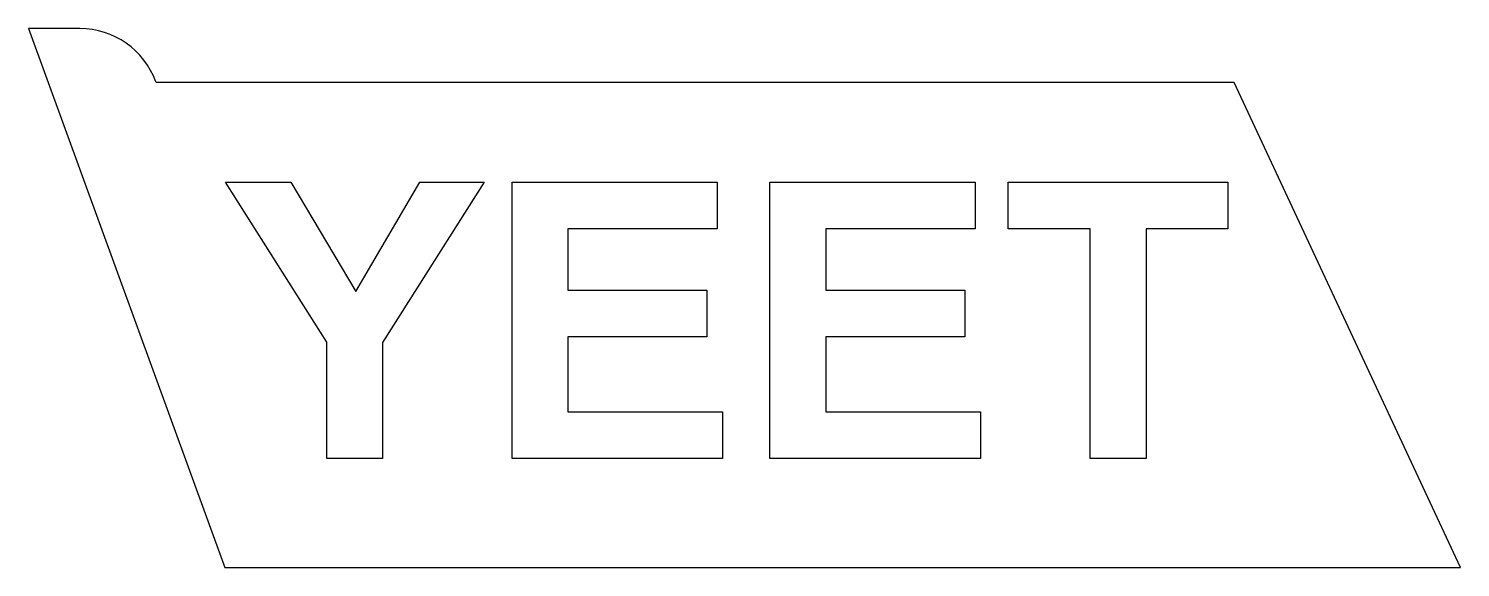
# Model space of a CAD drawing. Header units: millimetres. Extents: x -5.6 to 20.9, y 0 to 10.
import ezdxf

# ---------------------------------------------------------------- set-up
doc = ezdxf.new("R2010")
doc.units = ezdxf.units.MM
doc.layers.get('0').update_dxf_attribs({"linetype": 'CONTINUOUS'})

msp = doc.modelspace()

# ---------------------------------------------------------------- linework, layer by layer
for p, q in [((-4.69, 10), (-5.64, 10)), ((-5.64, 10), (-2, 0)), ((-3.276, 9), (-3.28, 9.013)), ((16.724, 9), (-3.276, 9)), ((20.921, 0), (16.724, 9)), ((-2, 0), (20.921, 0))]:
    msp.add_line(p, q)
for points in [[(-0.11, 2.02), (-0.11, 4.18), (-1.99, 7.152), (-0.775, 7.152), (0.433, 5.122), (1.616, 7.152), (2.81, 7.152), (0.923, 4.173), (0.923, 2.02)], [(3.328, 2.02), (3.328, 7.152), (7.133, 7.152), (7.133, 6.284), (4.364, 6.284), (4.364, 5.146), (6.941, 5.146), (6.941, 4.282), (4.364, 4.282), (4.364, 2.885), (7.231, 2.885), (7.231, 2.02)], [(8.113, 2.02), (8.113, 7.152), (11.919, 7.152), (11.919, 6.284), (9.15, 6.284), (9.15, 5.146), (11.726, 5.146), (11.726, 4.282), (9.15, 4.282), (9.15, 2.885), (12.017, 2.885), (12.017, 2.02)], [(14.054, 2.02), (14.054, 6.284), (12.531, 6.284), (12.531, 7.152), (16.61, 7.152), (16.61, 6.284), (15.091, 6.284), (15.091, 2.02)]]:
    msp.add_lwpolyline(points, close=True)
msp.add_arc((-4.69, 8.5), 1.5, 20, 90)

doc.saveas('drawing.dxf')
